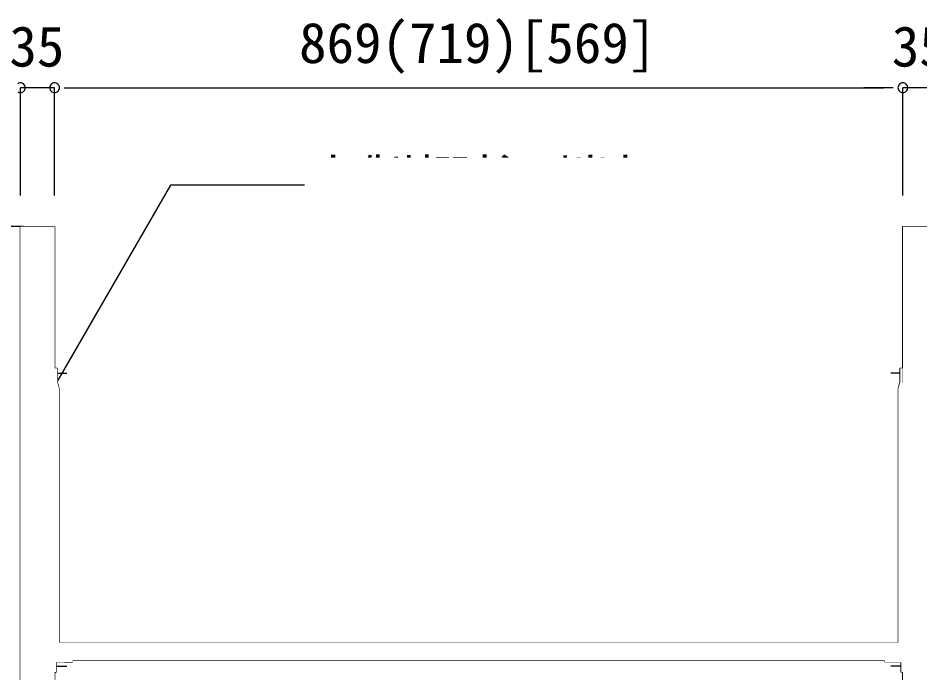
# Model space of a CAD drawing. Units: millimetres, scale not verified. Extents: x -4205 to 4205, y -2975 to 2975.
# Drawn here: x -3484 to -2561, y -212 to 458 of the extents above; entities that cross this region are included whole.
import ezdxf
from ezdxf.enums import TextEntityAlignment as Align

# ---------------------------------------------------------------- set-up
doc = ezdxf.new("R2010")
doc.units = ezdxf.units.MM
doc.header["$LTSCALE"] = 20
for name, color, linetype in [('0-0', 7, 'Continuous'), ('0-4', 3, 'Continuous'), ('0-5', 7, 'Continuous')]:
    doc.layers.add(name, color=color, linetype=linetype)
doc.styles.add('ＭＳ ゴシック', font='')
doc.styles.get('ＭＳ ゴシック').set_extended_font_data('MS Gothic')

msp = doc.modelspace()

# ---------------------------------------------------------------- linework, layer by layer
at = {"layer": '0-0'}
for p, q in [((-3459.52, 94.4), (-3434.52, 94.4)), ((-2565.52, 94.4), (-2590.52, 94.4)), ((-3459.52, -205.62), (-3434.52, -205.62)), ((-2565.52, -205.62), (-2590.52, -205.62))]:
    msp.add_line(p, q, dxfattribs=at)
for points in [[(-3190.95, 286.72), (-3328.37, 286.72), (-3464.07, 51.68)], [(-2287.92, 286.72), (-2425.34, 286.72), (-2561.04, 51.68)], [(-3448.52, -181.6), (-3448.52, -193.6), (-3442.52, -193.6), (-3442.52, -181.6)], [(-2582.52, -181.6), (-2582.52, -193.6), (-2576.52, -193.6), (-2576.52, -181.6)]]:
    msp.add_lwpolyline(points, dxfattribs=at)
for points in [[(-3482.02, 244.4), (-3481.02, 244.4), (-3481.02, -1755.6), (-3482.02, -1755.6)], [(-3481.02, 244.4), (-3448.02, 244.4), (-3448.02, -1755.6), (-3481.02, -1755.6)], [(-3448.02, 244.4), (-3447.02, 244.4), (-3447.02, -1755.6), (-3448.02, -1755.6)], [(-2578.02, 244.4), (-2577.02, 244.4), (-2577.02, -1755.6), (-2578.02, -1755.6)], [(-2577.02, 244.4), (-2544.02, 244.4), (-2544.02, -1755.6), (-2577.02, -1755.6)], [(-3462.52, 190.94), (-3465.56, 190.54), (-3467.99, 192.4), (-3468.39, 195.44), (-3466.52, 197.87), (-3463.49, 198.27), (-3461.06, 196.4), (-3460.66, 193.37)], [(-2558.52, 190.94), (-2561.56, 190.54), (-2563.99, 192.4), (-2564.39, 195.44), (-2562.52, 197.87), (-2559.49, 198.27), (-2557.06, 196.4), (-2556.66, 193.37)], [(-3446.77, 99.37), (-3444.27, 99.37), (-3444.27, 85.13), (-3442.52, 78.82), (-3442.52, -181.6), (-3448.52, -181.6), (-3448.52, 78.82), (-3446.77, 85.13)], [(-2580.77, 99.37), (-2578.27, 99.37), (-2578.27, 85.13), (-2576.52, 78.82), (-2576.52, -181.6), (-2582.52, -181.6), (-2582.52, 78.82), (-2580.77, 85.13)], [(-3462.97, 52.77), (-3464.07, 51.68), (-3463.67, 53.18)], [(-2559.94, 52.77), (-2561.04, 51.68), (-2560.64, 53.18)], [(-3462.52, -181.6), (-2562.52, -181.6), (-2562.52, -199.6), (-3462.52, -199.6)], [(-3450.02, -187.6), (-3441.02, -187.6), (-3441.02, -199.6), (-3450.02, -199.6)], [(-2584.02, -187.6), (-2575.02, -187.6), (-2575.02, -199.6), (-2584.02, -199.6)], [(-3454.52, -199.6), (-3436.52, -199.6), (-3436.52, -201.6), (-3454.52, -201.6)], [(-3428.52, -199.6), (-3447.02, -199.6), (-3447.02, -211.6), (-3445.42, -211.6), (-3445.42, -201.2), (-3428.52, -201.2)], [(-2596.52, -199.6), (-2578.02, -199.6), (-2578.02, -211.6), (-2579.62, -211.6), (-2579.62, -201.2), (-2596.52, -201.2)], [(-2588.52, -199.6), (-2570.52, -199.6), (-2570.52, -201.6), (-2588.52, -201.6)]]:
    msp.add_lwpolyline(points, close=True, dxfattribs=at)
msp.add_solid([(-2816.66, 314.94), (-2816.66, 202.05), (-2816.66, 202.05)], dxfattribs=at)
at = {"layer": '0-0', "color": 5}
for points in [[(-3462.97, 52.77), (-3464.07, 51.68), (-3463.67, 53.18)], [(-2559.94, 52.77), (-2561.04, 51.68), (-2560.64, 53.18)]]:
    msp.add_solid(points, dxfattribs=at)
at = {"layer": '0-4'}
for p, q in [((-3482.02, 276.15), (-3482.02, 386.5)), ((-3447.02, 386.5), (-3482.02, 386.5)), ((-3447.02, 276.15), (-3447.02, 386.5)), ((-3447.02, 276.15), (-3447.02, 386.5)), ((-3427.02, 386.5), (-3407.03, 386.5)), ((-3427.02, 386.5), (-2598.02, 386.5)), ((-2598.02, 386.5), (-2618.02, 386.5)), ((-2578.02, 296.97), (-2578.02, 386.5)), ((-2578.02, 276.15), (-2578.02, 386.5)), ((-2543.02, 386.5), (-2578.02, 386.5)), ((-3478.77, 244.4), (-3570.38, 244.4))]:
    msp.add_line(p, q, dxfattribs=at)
at = {"layer": '0-5', "color": 3}
for p, q in [((-3437.02, 386.5), (-3427.02, 386.5)), ((-3437.02, 386.5), (-3427.02, 386.5)), ((-2588.02, 386.5), (-2598.02, 386.5)), ((-2588.02, 386.5), (-2598.02, 386.5))]:
    msp.add_line(p, q, dxfattribs=at)
at = {"layer": '0-5'}
msp.add_lwpolyline([(-3484.8, 382.34), (-3483.94, 381.88), (-3483, 381.6), (-3482.02, 381.5), (-3481.05, 381.6), (-3480.11, 381.88), (-3479.25, 382.34), (-3478.49, 382.97), (-3477.87, 383.72), (-3477.4, 384.59), (-3477.12, 385.53), (-3477.02, 386.5), (-3477.12, 387.48), (-3477.4, 388.41), (-3477.87, 389.28), (-3478.49, 390.04), (-3479.25, 390.66), (-3480.11, 391.12), (-3481.05, 391.4), (-3482.02, 391.5), (-3483, 391.4), (-3483.94, 391.12), (-3484.8, 390.66)], dxfattribs=at)
for points in [[(-3442.02, 386.5), (-3442.12, 387.48), (-3442.4, 388.41), (-3442.87, 389.28), (-3443.49, 390.04), (-3444.25, 390.66), (-3445.11, 391.12), (-3446.05, 391.4), (-3447.02, 391.5), (-3448, 391.4), (-3448.94, 391.12), (-3449.8, 390.66), (-3450.56, 390.04), (-3451.18, 389.28), (-3451.64, 388.41), (-3451.93, 387.48), (-3452.02, 386.5), (-3451.93, 385.53), (-3451.64, 384.59), (-3451.18, 383.72), (-3450.56, 382.97), (-3449.8, 382.34), (-3448.94, 381.88), (-3448, 381.6), (-3447.02, 381.5), (-3446.05, 381.6), (-3445.11, 381.88), (-3444.25, 382.34), (-3443.49, 382.97), (-3442.87, 383.72), (-3442.4, 384.59), (-3442.12, 385.53)], [(-3442.02, 386.5), (-3442.12, 387.48), (-3442.4, 388.41), (-3442.87, 389.28), (-3443.49, 390.04), (-3444.25, 390.66), (-3445.11, 391.12), (-3446.05, 391.4), (-3447.02, 391.5), (-3448, 391.4), (-3448.94, 391.12), (-3449.8, 390.66), (-3450.56, 390.04), (-3451.18, 389.28), (-3451.64, 388.41), (-3451.93, 387.48), (-3452.02, 386.5), (-3451.93, 385.53), (-3451.64, 384.59), (-3451.18, 383.72), (-3450.56, 382.97), (-3449.8, 382.34), (-3448.94, 381.88), (-3448, 381.6), (-3447.02, 381.5), (-3446.05, 381.6), (-3445.11, 381.88), (-3444.25, 382.34), (-3443.49, 382.97), (-3442.87, 383.72), (-3442.4, 384.59), (-3442.12, 385.53)], [(-2583.02, 386.5), (-2582.93, 385.53), (-2582.64, 384.59), (-2582.18, 383.72), (-2581.56, 382.97), (-2580.8, 382.34), (-2579.94, 381.88), (-2579, 381.6), (-2578.02, 381.5), (-2577.05, 381.6), (-2576.11, 381.88), (-2575.25, 382.34), (-2574.49, 382.97), (-2573.87, 383.72), (-2573.4, 384.59), (-2573.12, 385.53), (-2573.02, 386.5), (-2573.12, 387.48), (-2573.4, 388.41), (-2573.87, 389.28), (-2574.49, 390.04), (-2575.25, 390.66), (-2576.11, 391.12), (-2577.05, 391.4), (-2578.02, 391.5), (-2579, 391.4), (-2579.94, 391.12), (-2580.8, 390.66), (-2581.56, 390.04), (-2582.18, 389.28), (-2582.64, 388.41), (-2582.93, 387.48)], [(-2583.02, 386.5), (-2582.93, 385.53), (-2582.64, 384.59), (-2582.18, 383.72), (-2581.56, 382.97), (-2580.8, 382.34), (-2579.94, 381.88), (-2579, 381.6), (-2578.02, 381.5), (-2577.05, 381.6), (-2576.11, 381.88), (-2575.25, 382.34), (-2574.49, 382.97), (-2573.87, 383.72), (-2573.4, 384.59), (-2573.12, 385.53), (-2573.02, 386.5), (-2573.12, 387.48), (-2573.4, 388.41), (-2573.87, 389.28), (-2574.49, 390.04), (-2575.25, 390.66), (-2576.11, 391.12), (-2577.05, 391.4), (-2578.02, 391.5), (-2579, 391.4), (-2579.94, 391.12), (-2580.8, 390.66), (-2581.56, 390.04), (-2582.18, 389.28), (-2582.64, 388.41), (-2582.93, 387.48)]]:
    msp.add_lwpolyline(points, close=True, dxfattribs=at)

# ---------------------------------------------------------------- texts
at = {"layer": '0-0', "style": 'ＭＳ ゴシック'}
for s, p in [('木製棚柱 端部', (-3189.76, 258.36)), ('1C面取り', (-3189.76, 201.91))]:
    msp.add_text(s, height=41.38, dxfattribs=at).set_placement(p, align=Align.BOTTOM_LEFT)
at = {"layer": '0-4', "color": 7, "style": 'ＭＳ ゴシック'}
for s, p in [('869(719)[569]', (-3196.53, 399.37)), ('35', (-3493.31, 395.76)), ('35', (-2589.31, 395.76))]:
    msp.add_text(s, height=41.38, dxfattribs=at).set_placement(p, align=Align.BOTTOM_LEFT)

# ---------------------------------------------------------------- next in the draw order: wipeouts: each hides what was drawn before it
for points in [[(-3189.76, 202.05), (-2816.66, 314.94), (-2816.66, 202.05), (-2816.66, 202.05)], [(-3482.02, -1755.6), (-3481.02, 244.4), (-3481.02, -1755.6), (-3481.02, -1755.6)], [(-2579.62, -211.6), (-2578.02, -199.6), (-2578.02, -211.6), (-2578.02, -211.6)]]:
    msp.add_wipeout(points)

# ---------------------------------------------------------------- next in the draw order: wipeouts: each hides what was drawn before it
for points in [[(-3189.76, 314.94), (-2816.66, 314.94), (-3189.76, 202.05), (-3189.76, 202.05)], [(-3482.02, 244.4), (-3481.02, 244.4), (-3482.02, -1755.6), (-3482.02, -1755.6)], [(-2579.62, -201.2), (-2578.02, -199.6), (-2579.62, -211.6), (-2579.62, -211.6)]]:
    msp.add_wipeout(points)

# ---------------------------------------------------------------- next in the draw order: linework, layer by layer
at = {"layer": '0-0'}
msp.add_solid([(-3482.02, 244.4), (-3481.02, 244.4), (-3481.02, 244.4)], dxfattribs=at)

# ---------------------------------------------------------------- next in the draw order: wipeouts: each hides what was drawn before it
msp.add_wipeout([(-2596.52, -201.2), (-2578.02, -199.6), (-2579.62, -201.2), (-2579.62, -201.2)])

# ---------------------------------------------------------------- next in the draw order: wipeouts: each hides what was drawn before it
for points in [[(-3481.02, -1755.6), (-3448.02, 244.4), (-3448.02, -1755.6), (-3448.02, -1755.6)], [(-2596.52, -199.6), (-2578.02, -199.6), (-2596.52, -201.2), (-2596.52, -201.2)]]:
    msp.add_wipeout(points)

# ---------------------------------------------------------------- next in the draw order: linework, layer by layer
msp.add_solid([(-2596.52, -199.6), (-2578.02, -199.6), (-2578.02, -199.6)], dxfattribs=at)

# ---------------------------------------------------------------- next in the draw order: wipeouts: each hides what was drawn before it
msp.add_wipeout([(-3481.02, 244.4), (-3448.02, 244.4), (-3481.02, -1755.6), (-3481.02, -1755.6)])

# ---------------------------------------------------------------- next in the draw order: linework, layer by layer
msp.add_solid([(-3481.02, 244.4), (-3448.02, 244.4), (-3448.02, 244.4)], dxfattribs=at)

# ---------------------------------------------------------------- next in the draw order: wipeouts: each hides what was drawn before it
msp.add_wipeout([(-3462.52, 190.94), (-3461.06, 196.4), (-3460.66, 193.37), (-3460.66, 193.37)])

# ---------------------------------------------------------------- next in the draw order: wipeouts: each hides what was drawn before it
for points in [[(-3448.02, -1755.6), (-3447.02, 244.4), (-3447.02, -1755.6), (-3447.02, -1755.6)], [(-3462.52, 190.94), (-3460.66, 193.37), (-3460.66, 193.37), (-3460.66, 193.37)]]:
    msp.add_wipeout(points)

# ---------------------------------------------------------------- next in the draw order: wipeouts: each hides what was drawn before it
for points in [[(-3448.02, 244.4), (-3447.02, 244.4), (-3448.02, -1755.6), (-3448.02, -1755.6)], [(-3463.49, 198.27), (-3461.06, 196.4), (-3462.52, 190.94), (-3462.52, 190.94)]]:
    msp.add_wipeout(points)

# ---------------------------------------------------------------- next in the draw order: linework, layer by layer
msp.add_solid([(-3448.02, 244.4), (-3447.02, 244.4), (-3447.02, 244.4)], dxfattribs=at)

# ---------------------------------------------------------------- next in the draw order: wipeouts: each hides what was drawn before it
for points in [[(-3465.56, 190.54), (-3463.49, 198.27), (-3462.52, 190.94), (-3462.52, 190.94)], [(-3462.52, -199.6), (-2562.52, -181.6), (-2562.52, -199.6), (-2562.52, -199.6)]]:
    msp.add_wipeout(points)

# ---------------------------------------------------------------- next in the draw order: wipeouts: each hides what was drawn before it
for points in [[(-3466.52, 197.87), (-3463.49, 198.27), (-3465.56, 190.54), (-3465.56, 190.54)], [(-3462.52, -181.6), (-2562.52, -181.6), (-3462.52, -199.6), (-3462.52, -199.6)]]:
    msp.add_wipeout(points)

# ---------------------------------------------------------------- next in the draw order: linework, layer by layer
for points in [[(-3462.52, -181.6), (-2562.52, -181.6), (-2562.52, -181.6)], [(-3428.52, -199.6), (-3428.52, -201.2), (-3428.52, -201.2)]]:
    msp.add_solid(points, dxfattribs=at)

# ---------------------------------------------------------------- next in the draw order: wipeouts: each hides what was drawn before it
for points in [[(-3467.99, 192.4), (-3466.52, 197.87), (-3465.56, 190.54), (-3465.56, 190.54)], [(-2588.52, -201.6), (-2570.52, -199.6), (-2570.52, -201.6), (-2570.52, -201.6)]]:
    msp.add_wipeout(points)

# ---------------------------------------------------------------- next in the draw order: wipeouts: each hides what was drawn before it
for points in [[(-3468.39, 195.44), (-3466.52, 197.87), (-3467.99, 192.4), (-3467.99, 192.4)], [(-3444.27, 85.13), (-3442.52, 78.82), (-3442.52, -181.6), (-3442.52, -181.6)], [(-2578.27, 85.13), (-2576.52, 78.82), (-2576.52, -181.6), (-2576.52, -181.6)], [(-3445.42, -201.2), (-3428.52, -201.2), (-3428.52, -199.6), (-3428.52, -199.6)], [(-2588.52, -199.6), (-2570.52, -199.6), (-2588.52, -201.6), (-2588.52, -201.6)]]:
    msp.add_wipeout(points)

# ---------------------------------------------------------------- next in the draw order: linework, layer by layer
msp.add_solid([(-2588.52, -199.6), (-2570.52, -199.6), (-2570.52, -199.6)], dxfattribs=at)

# ---------------------------------------------------------------- next in the draw order: wipeouts: each hides what was drawn before it
for points in [[(-3446.77, 85.13), (-3444.27, 85.13), (-3442.52, -181.6), (-3442.52, -181.6)], [(-2580.77, 85.13), (-2578.27, 85.13), (-2576.52, -181.6), (-2576.52, -181.6)], [(-3447.02, -199.6), (-3445.42, -201.2), (-3428.52, -199.6), (-3428.52, -199.6)]]:
    msp.add_wipeout(points)

# ---------------------------------------------------------------- next in the draw order: wipeouts: each hides what was drawn before it
for points in [[(-3446.77, 85.13), (-3444.27, 99.37), (-3444.27, 85.13), (-3444.27, 85.13)], [(-2580.77, 85.13), (-2578.27, 99.37), (-2578.27, 85.13), (-2578.27, 85.13)], [(-3447.02, -211.6), (-3445.42, -211.6), (-3445.42, -201.2), (-3445.42, -201.2)]]:
    msp.add_wipeout(points)

# ---------------------------------------------------------------- next in the draw order: wipeouts: each hides what was drawn before it
for points in [[(-3446.77, 99.37), (-3444.27, 99.37), (-3446.77, 85.13), (-3446.77, 85.13)], [(-2580.77, 99.37), (-2578.27, 99.37), (-2580.77, 85.13), (-2580.77, 85.13)], [(-3447.02, -199.6), (-3447.02, -211.6), (-3445.42, -201.2), (-3445.42, -201.2)]]:
    msp.add_wipeout(points)

# ---------------------------------------------------------------- next in the draw order: linework, layer by layer
for points in [[(-3446.77, 99.37), (-3446.77, 85.13), (-3446.77, 85.13)], [(-2580.77, 99.37), (-2580.77, 85.13), (-2580.77, 85.13)]]:
    msp.add_solid(points, dxfattribs=at)

# ---------------------------------------------------------------- next in the draw order: wipeouts: each hides what was drawn before it
msp.add_wipeout([(-3454.52, -201.6), (-3436.52, -199.6), (-3436.52, -201.6), (-3436.52, -201.6)])

# ---------------------------------------------------------------- next in the draw order: wipeouts: each hides what was drawn before it
for points in [[(-3448.52, -181.6), (-3446.77, 85.13), (-3442.52, -181.6), (-3442.52, -181.6)], [(-2582.52, -181.6), (-2580.77, 85.13), (-2576.52, -181.6), (-2576.52, -181.6)], [(-3454.52, -199.6), (-3436.52, -199.6), (-3454.52, -201.6), (-3454.52, -201.6)]]:
    msp.add_wipeout(points)

# ---------------------------------------------------------------- next in the draw order: linework, layer by layer
msp.add_solid([(-3454.52, -199.6), (-3436.52, -199.6), (-3436.52, -199.6)], dxfattribs=at)

# ---------------------------------------------------------------- next in the draw order: wipeouts: each hides what was drawn before it
for points in [[(-3448.52, 78.82), (-3446.77, 85.13), (-3448.52, -181.6), (-3448.52, -181.6)], [(-2582.52, 78.82), (-2580.77, 85.13), (-2582.52, -181.6), (-2582.52, -181.6)]]:
    msp.add_wipeout(points)

# ---------------------------------------------------------------- next in the draw order: wipeouts: each hides what was drawn before it
msp.add_wipeout([(-2578.02, -1755.6), (-2577.02, 244.4), (-2577.02, -1755.6), (-2577.02, -1755.6)])

# ---------------------------------------------------------------- next in the draw order: wipeouts: each hides what was drawn before it
msp.add_wipeout([(-2578.02, 244.4), (-2577.02, 244.4), (-2578.02, -1755.6), (-2578.02, -1755.6)])

# ---------------------------------------------------------------- next in the draw order: linework, layer by layer
msp.add_solid([(-2578.02, 244.4), (-2577.02, 244.4), (-2577.02, 244.4)], dxfattribs=at)

# ---------------------------------------------------------------- next in the draw order: wipeouts: each hides what was drawn before it
msp.add_wipeout([(-2577.02, -1755.6), (-2544.02, 244.4), (-2544.02, -1755.6), (-2544.02, -1755.6)])

# ---------------------------------------------------------------- next in the draw order: wipeouts: each hides what was drawn before it
msp.add_wipeout([(-2577.02, 244.4), (-2544.02, 244.4), (-2577.02, -1755.6), (-2577.02, -1755.6)])

# ---------------------------------------------------------------- next in the draw order: linework, layer by layer
msp.add_solid([(-2577.02, 244.4), (-2544.02, 244.4), (-2544.02, 244.4)], dxfattribs=at)

# ---------------------------------------------------------------- next in the draw order: wipeouts: each hides what was drawn before it
msp.add_wipeout([(-2561.56, 190.54), (-2559.49, 198.27), (-2558.52, 190.94), (-2558.52, 190.94)])

# ---------------------------------------------------------------- next in the draw order: wipeouts: each hides what was drawn before it
msp.add_wipeout([(-2562.52, 197.87), (-2559.49, 198.27), (-2561.56, 190.54), (-2561.56, 190.54)])

# ---------------------------------------------------------------- next in the draw order: wipeouts: each hides what was drawn before it
msp.add_wipeout([(-2563.99, 192.4), (-2562.52, 197.87), (-2561.56, 190.54), (-2561.56, 190.54)])

# ---------------------------------------------------------------- next in the draw order: wipeouts: each hides what was drawn before it
msp.add_wipeout([(-2564.39, 195.44), (-2562.52, 197.87), (-2563.99, 192.4), (-2563.99, 192.4)])

doc.saveas('drawing.dxf')
